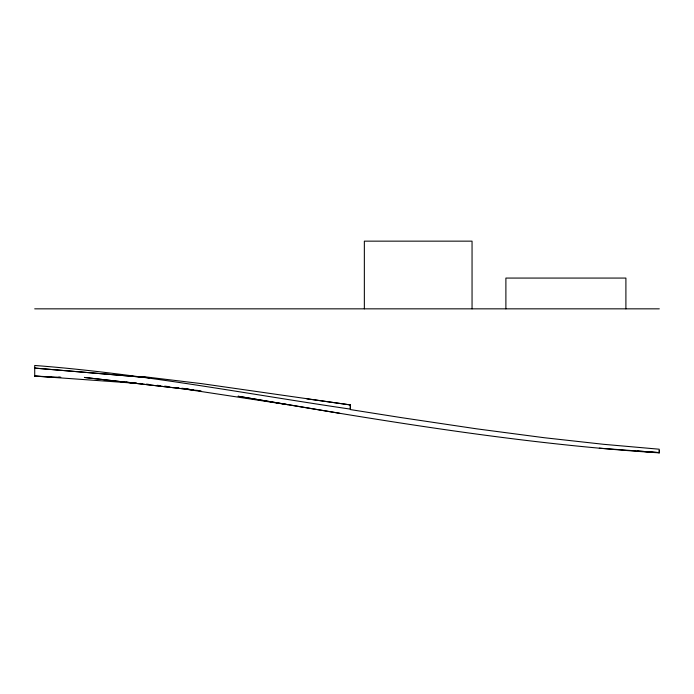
<?xml version="1.0" encoding="UTF-8"?>
<svg xmlns="http://www.w3.org/2000/svg" width="694" height="694" viewBox="0 0 694 694"><rect width="100%" height="100%" fill="white"/><g stroke="black" fill="none" stroke-linecap="round" stroke-linejoin="round"><path stroke-width="1.04" d="M659.3 450.423L659.248 452.852C517.698 443.848 377.727 419.948 238.051 396.248L339.722 413.286M659.257 452.852L659.196 449.209L603.563 444.307L544.313 437.732L476.622 428.831L400.993 417.571L350.383 409.581L350.34 404.854L350.288 409.104C245.85 393.758 141.923 373.762 36.556 365.608L34.7 365.469L34.735 376.269L51.434 376.885M34.7 308.839L659.3 308.839M60.317 377.345L34.735 376.061L133.968 383.157M58.721 377.189L60.794 377.302M637.526 451.013L659.265 452.618L599.312 448.159M126.022 382.047L129.249 382.368M133.56 382.793L136.787 383.114M140.015 383.435L142.166 383.643M146.46 384.112L148.603 384.355M157.182 385.309L160.401 385.664M193.617 390.011L84.356 377.432L201.034 390.887M196.818 390.384L198.944 390.627M142.782 376.564L201.754 383.661L350.34 404.923L306.826 398.85M164.695 386.15L168.972 386.671M176.467 387.59L178.61 387.859M181.819 388.25L183.962 388.51M187.172 388.918L189.306 389.204M186.009 389.213L287.672 404.671M625.901 308.839L625.901 278.068L505.891 278.068L505.891 308.839M472.05 308.839L472.05 241.148L364.35 241.148L364.35 308.839M149.54 377.77L34.709 368.098L149.54 377.77"/></g></svg>
